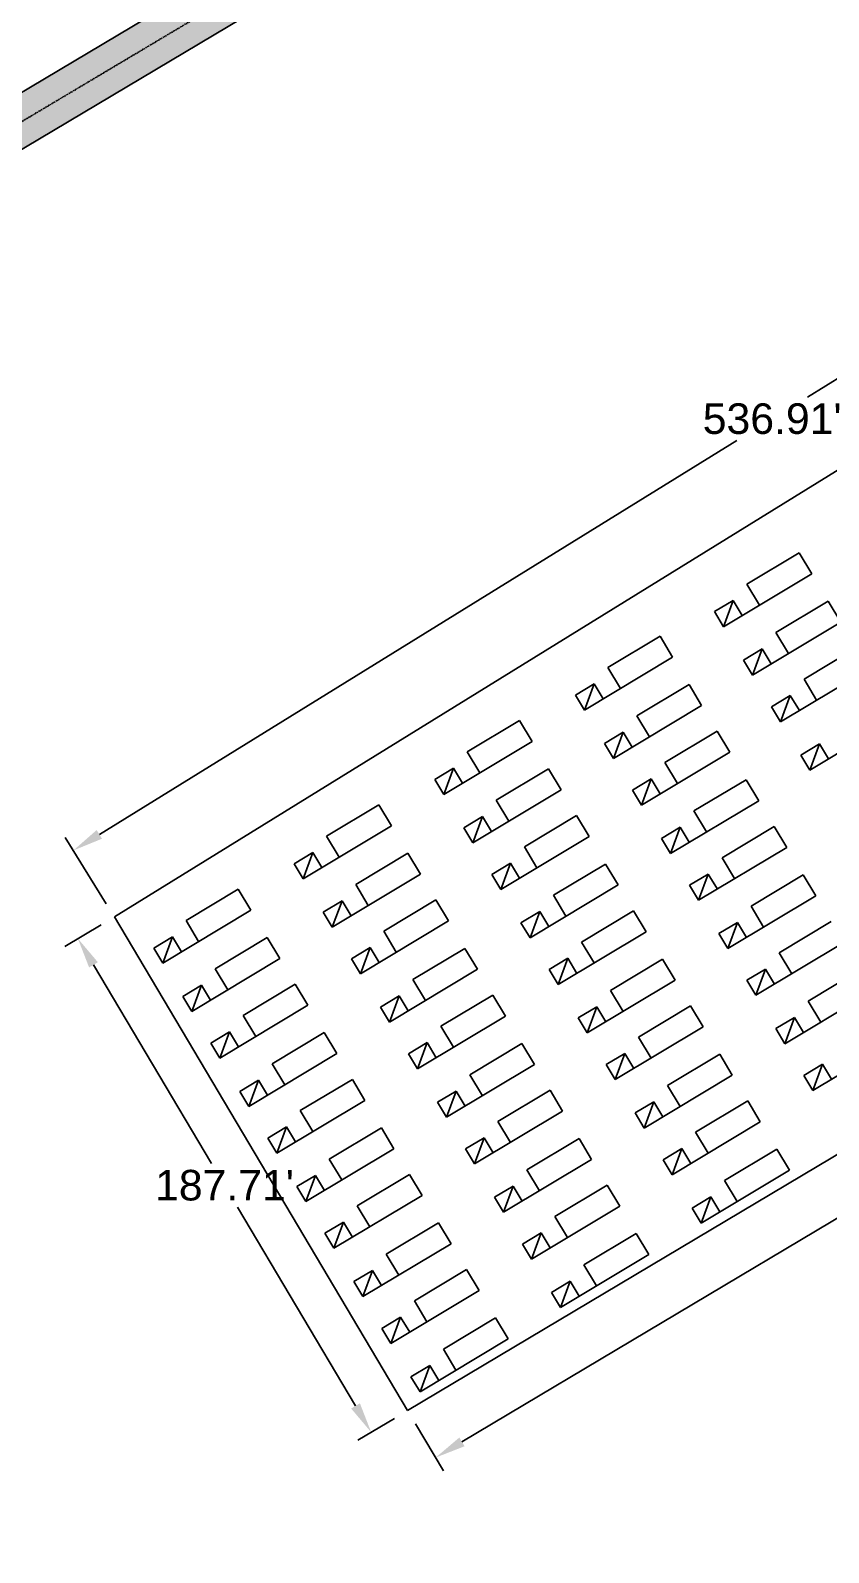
# Model space of a CAD drawing. Header units: feet. Extents: x 2321988 to 2329858, y 6722724 to 6730499.
# Drawn here: x 2328702 to 2328962.8, y 6729152.7 to 6729650.3 of the extents above; entities that cross this region are included whole.
import ezdxf

# ---------------------------------------------------------------- set-up
doc = ezdxf.new("R2010")
doc.units = ezdxf.units.FT
doc.header["$MEASUREMENT"] = 0
doc.header["$PDSIZE"] = 5
doc.linetypes.add('TG-CENTER2', pattern=[0.37501, 0.25, -0.04167, 0.04167, -0.04167])
for name, color, linetype in [('BESS Dimensions', 3, 'Continuous'), ('W-C-ROAD-CNTR', 7, 'TG-CENTER2'), ('W-C-ROAD-EDGE', 1, 'Continuous'), ('W-C-ROAD-HATCH', 253, 'Continuous')]:
    doc.layers.add(name, color=color, linetype=linetype)
doc.styles.add('TG_DIMS', font='arial.ttf')
doc.dimstyles.new('TG-PROPOSED-ANNO', dxfattribs={"dimtxt": 0.1, "dimasz": 0.1, "dimexe": 0.05, "dimexo": 0.05, "dimgap": 0.02, "dimtad": 0, "dimtih": 1, "dimtoh": 1, "dimdsep": 46, "dimtxsty": 'TG_DIMS', "dimcen": 0, "dimclrd": 256, "dimclre": 256, "dimclrt": 256, "dimaunit": 1, "dimadec": 6, "dimazin": 2, "dimtfac": 1, "dimtofl": 0, "dimtmove": 1, "dimatfit": 3, "dimfxl": 1, "dimtolj": 1, "dimtzin": 0, "dimarcsym": 0})

# ---------------------------------------------------------------- blocks, each defined once
blk = doc.blocks.new('*D133')
at = {"layer": 'BESS Dimensions', "lineweight": -2, "transparency": 16777216}
for p, q in [((2328725.1, 6729357.93), (2328713.17, 6729350.85)), ((2328722.57, 6729344.81), (2328761.17, 6729279.81)), ((2328808.2, 6729200.6), (2328769.61, 6729265.6)), ((2328820.94, 6729196.53), (2328809.01, 6729189.45))]:
    blk.add_line(p, q, dxfattribs=at)
at = {"layer": 'BESS Dimensions', "transparency": 16777216}
for points in [[(2328724.01, 6729345.66), (2328721.14, 6729343.95), (2328717.47, 6729353.4)], [(2328809.64, 6729201.45), (2328806.77, 6729199.75), (2328813.31, 6729192)]]:
    blk.add_solid(points, dxfattribs=at)
at = {"layer": 'Defpoints', "color": 0, "transparency": 16777216}
for p in [(2328729.39, 6729360.49), (2328825.24, 6729199.09), (2328813.31, 6729192)]:
    blk.add_point(p, dxfattribs=at)
at = {"layer": 'BESS Dimensions', "transparency": 16777216, "insert": (2328765.39, 6729272.7), "char_height": 10, "attachment_point": 5, "style": 'TG_DIMS'}
blk.add_mtext("\\A1;187.71'", dxfattribs=at)
blk = doc.blocks.new('*D134')
at = {"layer": 'BESS Dimensions', "lineweight": -2, "transparency": 16777216}
for p, q in [((2329286.43, 6729468.21), (2329295.59, 6729452.84)), ((2329284.44, 6729452.01), (2329075.64, 6729327.53)), ((2328842.99, 6729188.84), (2329051.79, 6729313.32)), ((2328827.8, 6729194.79), (2328836.96, 6729179.42))]:
    blk.add_line(p, q, dxfattribs=at)
at = {"layer": 'BESS Dimensions', "transparency": 16777216}
for points in [[(2329283.59, 6729453.44), (2329285.3, 6729450.58), (2329293.03, 6729457.13)], [(2328842.13, 6729190.27), (2328843.84, 6729187.41), (2328834.4, 6729183.72)]]:
    blk.add_solid(points, dxfattribs=at)
at = {"layer": 'Defpoints', "color": 0, "transparency": 16777216}
for p in [(2329283.87, 6729472.5), (2329293.03, 6729457.13), (2328825.24, 6729199.09)]:
    blk.add_point(p, dxfattribs=at)
at = {"layer": 'BESS Dimensions', "transparency": 16777216, "insert": (2329063.72, 6729320.43), "char_height": 10, "attachment_point": 5, "style": 'TG_DIMS'}
blk.add_mtext("\\A1;533.95'", dxfattribs=at)
blk = doc.blocks.new('*D131')
at = {"layer": 'BESS Dimensions', "lineweight": -2, "transparency": 16777216}
for p, q in [((2329183.52, 6729646.96), (2329170.11, 6729668.68)), ((2329164.23, 6729659.17), (2328955.86, 6729530.42)), ((2328724.49, 6729387.45), (2328932.85, 6729516.2)), ((2328726.77, 6729364.74), (2328713.35, 6729386.45))]:
    blk.add_line(p, q, dxfattribs=at)
at = {"layer": 'BESS Dimensions', "transparency": 16777216}
for points in [[(2329163.35, 6729660.58), (2329165.1, 6729657.75), (2329172.73, 6729664.42)], [(2328723.61, 6729388.87), (2328725.36, 6729386.04), (2328715.98, 6729382.2)]]:
    blk.add_solid(points, dxfattribs=at)
at = {"layer": 'Defpoints', "color": 0, "transparency": 16777216}
for p in [(2329186.15, 6729642.71), (2328715.98, 6729382.2), (2328729.39, 6729360.49)]:
    blk.add_point(p, dxfattribs=at)
at = {"layer": 'BESS Dimensions', "transparency": 16777216, "insert": (2328944.36, 6729523.31), "char_height": 10, "attachment_point": 5, "style": 'TG_DIMS'}
blk.add_mtext("\\A1;536.91'", dxfattribs=at)

msp = doc.modelspace()

# ---------------------------------------------------------------- hatches: boundary and pattern name
at = {"layer": 'W-C-ROAD-HATCH'}
h = msp.add_hatch(color=256, dxfattribs=at)
h.dxf.hatch_style = 1
edge = h.paths.add_edge_path()
edge.add_line((2323459.951, 6723364.145), (2323275.622, 6723257.083))
edge.add_arc((2323245.487, 6723308.966), 60, 206.50341, 300.14885, ccw=False)
edge.add_line((2323191.793, 6723282.191), (2323087.927, 6723490.483))
edge.add_arc((2323043.181, 6723468.17), 50, 26.50341, 116.50341)
edge.add_line((2323020.869, 6723512.916), (2323007.619, 6723506.309))
edge.add_line((2323007.619, 6723506.309), (2323000.479, 6723520.627))
edge.add_line((2323000.479, 6723520.627), (2323013.729, 6723527.234))
edge.add_arc((2322991.416, 6723571.98), 50, 296.50341, 386.50341)
edge.add_line((2323036.162, 6723594.292), (2323029.468, 6723607.716))
edge.add_line((2323029.468, 6723607.716), (2323043.786, 6723614.856))
edge.add_line((2323043.786, 6723614.856), (2323203.258, 6723295.053))
edge.add_arc((2323248.003, 6723317.366), 50, 206.50341, 300.14885)
edge.add_line((2323273.115, 6723274.13), (2323477.186, 6723392.658))
edge.add_arc((2323452.074, 6723435.894), 50, 300.14885, 383.49945)
edge.add_line((2323497.927, 6723455.831), (2323113.735, 6724339.436))
edge.add_arc((2323166.925, 6724362.563), 58, 194.64267, 203.49945, ccw=False)
edge.add_line((2323110.808, 6724347.901), (2323090.444, 6724425.844))
edge.add_arc((2323049.808, 6724415.227), 42, 14.64267, 29.171)
edge.add_line((2323086.481, 6724435.699), (2323021.84, 6724551.498))
edge.add_arc((2323072.483, 6724579.768), 58, 203.49945, 209.171, ccw=False)
edge.add_line((2323019.294, 6724556.641), (2322451.222, 6725863.151))
edge.add_arc((2322506.246, 6725887.075), 60, 119.55517, 203.49945, ccw=False)
edge.add_line((2322476.65, 6725939.268), (2322736.837, 6726086.806))
edge.add_line((2322736.837, 6726086.806), (2325708.502, 6727855.738))
edge.add_line((2325708.502, 6727855.738), (2325826.729, 6727926.114))
edge.add_arc((2325860.488, 6727869.402), 66, 115.79671, 120.76391, ccw=False)
edge.add_line((2325831.766, 6727928.824), (2325884.679, 6727954.4))
edge.add_arc((2325862.92, 6727999.417), 50, 295.79671, 305.37984)
edge.add_line((2325891.87, 6727958.65), (2325972.454, 6728015.876))
edge.add_arc((2326010.668, 6727962.064), 66, 112.35866, 125.37984, ccw=False)
edge.add_line((2325985.561, 6728023.102), (2326032.561, 6728042.435))
edge.add_arc((2326007.455, 6728103.473), 66, 292.35866, 300.78365)
edge.add_line((2326041.233, 6728046.772), (2328935.427, 6729770.938))
edge.add_arc((2328909.086, 6729813.437), 50, 301.79088, 380.06463)
edge.add_arc((2329003.017, 6729847.745), 50, -61.78895, 200.06463, ccw=False)
edge.add_line((2329026.653, 6729803.684), (2328967.848, 6729772.209))
edge.add_line((2328967.848, 6729772.209), (2328942.43, 6729756.455))
edge.add_line((2328942.43, 6729756.455), (2326096.789, 6728061.237))
edge.add_arc((2326122.379, 6728018.281), 50, 120.78329, 205.08309)
edge.add_line((2326077.094, 6727997.085), (2326165.288, 6727808.667))
edge.add_arc((2326210.572, 6727829.863), 50, 205.08309, 215.44838)
edge.add_line((2326169.84, 6727800.865), (2326420.787, 6727448.379))
edge.add_arc((2326461.519, 6727477.378), 50, 215.44838, 300.77875)
edge.add_line((2326487.105, 6727434.42), (2329287.327, 6729102.28))
edge.add_arc((2329260.986, 6729144.779), 50, 301.79088, 380.06463)
edge.add_arc((2329354.917, 6729179.087), 50, -61.78895, 200.06463, ccw=False)
edge.add_line((2329378.553, 6729135.027), (2329319.748, 6729103.551))
edge.add_line((2329319.748, 6729103.551), (2329294.33, 6729087.797))
edge.add_line((2329294.33, 6729087.797), (2326490.541, 6727417.844))
edge.add_arc((2326459.838, 6727469.393), 60, 215.44838, 300.77828, ccw=False)
edge.add_line((2326410.96, 6727434.595), (2326156.806, 6727791.585))
edge.add_arc((2326210.572, 6727829.863), 66, 205.08309, 215.44838, ccw=False)
edge.add_line((2326150.797, 6727801.884), (2326069.285, 6727976.026))
edge.add_arc((2326024, 6727954.829), 50, 25.08309, 35.42993)
edge.add_line((2326064.742, 6727983.814), (2326057.741, 6727993.654))
edge.add_arc((2326017, 6727964.669), 50, 35.42993, 112.35866)
edge.add_line((2325997.98, 6728010.91), (2325991.859, 6728008.392))
edge.add_arc((2326011.64, 6727960.301), 52, 112.35866, 125.37984)
edge.add_line((2325981.532, 6728002.698), (2325901.271, 6727945.702))
edge.add_arc((2325861.899, 6728001.145), 68, 295.79671, 305.37984, ccw=False)
edge.add_line((2325891.491, 6727939.921), (2325838.729, 6727914.419))
edge.add_arc((2325860.488, 6727869.402), 50, 115.79671, 120.76391)
edge.add_line((2325834.913, 6727912.366), (2325716.125, 6727841.655))
edge.add_line((2325716.125, 6727841.655), (2322744.876, 6726072.971))
edge.add_line((2322744.876, 6726072.971), (2322489.237, 6725928.012))
edge.add_arc((2322513.901, 6725884.518), 50, 119.55517, 203.49945)
edge.add_line((2322468.047, 6725864.581), (2322731.963, 6725257.6))
edge.add_arc((2322777.816, 6725277.537), 50, 203.49945, 300.79074)
edge.add_line((2322803.412, 6725234.585), (2325829.754, 6727037.984))
edge.add_arc((2325803.413, 6727080.483), 50, 301.79088, 380.06463)
edge.add_arc((2325897.343, 6727114.791), 50, -61.78895, 200.06463, ccw=False)
edge.add_line((2325920.98, 6727070.731), (2325862.175, 6727039.255))
edge.add_line((2325862.175, 6727039.255), (2325836.757, 6727023.501))
edge.add_line((2325836.757, 6727023.501), (2322798.852, 6725213.243))
edge.add_arc((2322824.447, 6725170.291), 50, 120.79074, 203.49945)
edge.add_line((2322778.594, 6725150.354), (2323033.967, 6724563.021))
edge.add_arc((2323072.483, 6724579.768), 42, 203.49945, 209.171)
edge.add_line((2323035.81, 6724559.297), (2323100.452, 6724443.497))
edge.add_arc((2323049.808, 6724415.227), 58, 14.64267, 29.171, ccw=False)
edge.add_line((2323105.924, 6724429.889), (2323126.289, 6724351.945))
edge.add_arc((2323166.925, 6724362.563), 42, 194.64267, 203.49945)
edge.add_line((2323128.408, 6724345.816), (2323359.186, 6723815.049))
edge.add_arc((2323405.039, 6723834.986), 50, 203.49945, 300.84746)
edge.add_line((2323430.677, 6723792.059), (2323514.492, 6723842.117))
edge.add_line((2323514.492, 6723842.117), (2325645.446, 6725111.355))
edge.add_line((2325645.446, 6725111.355), (2325660.117, 6725120.093))
edge.add_arc((2325634.53, 6725163.05), 50, 300.77886, 360)
edge.add_line((2325684.53, 6725163.05), (2325684.53, 6725243.37))
edge.add_arc((2325744.53, 6725243.37), 60, 128.43556, 180, ccw=False)
edge.add_line((2325707.232, 6725290.368), (2325717.985, 6725298.902))
edge.add_arc((2325686.903, 6725338.067), 50, 308.43556, 397.28858)
edge.add_line((2325726.683, 6725368.358), (2325725.199, 6725370.308))
edge.add_line((2325725.199, 6725370.308), (2325796.997, 6725276.021))
edge.add_line((2325796.997, 6725276.021), (2325796.974, 6725276.051))
edge.add_arc((2325757.194, 6725245.76), 50, 37.28858, 128.43556)
edge.add_line((2325726.112, 6725284.925), (2325719.449, 6725279.637))
edge.add_arc((2325750.53, 6725240.472), 50, 128.43556, 180)
edge.add_line((2325700.53, 6725240.472), (2325700.53, 6725159.641))
edge.add_arc((2325640.53, 6725159.641), 60, -59.22114, 0, ccw=False)
edge.add_line((2325671.234, 6725108.092), (2325653.633, 6725097.608))
edge.add_line((2325653.633, 6725097.608), (2323522.687, 6723828.375))
edge.add_line((2323522.687, 6723828.375), (2323426.038, 6723770.652))
edge.add_arc((2323451.676, 6723727.725), 50, 120.84746, 203.49945)
edge.add_line((2323405.823, 6723707.788), (2323514.089, 6723458.763))
edge.add_arc((2323455.89, 6723434.641), 63, -59.85115, 22.51199, ccw=False)
edge.add_line((2323487.531, 6723380.164), (2323459.951, 6723364.145))

# ---------------------------------------------------------------- linework, layer by layer
at = {"layer": 'BESS Dimensions'}
for p, q in [((2329186.149, 6729642.711), (2328729.394, 6729360.486)), ((2328953.156, 6729479.503), (2328936.114, 6729469.278)), ((2328957.272, 6729472.643), (2328953.156, 6729479.503)), ((2328825.237, 6729199.086), (2329283.872, 6729472.501)), ((2328928.475, 6729455.365), (2328957.272, 6729472.643)), ((2328936.114, 6729469.278), (2328940.23, 6729462.418)), ((2328925.529, 6729460.274), (2328931.639, 6729463.94)), ((2328931.639, 6729463.94), (2328928.475, 6729455.365)), ((2328931.639, 6729463.94), (2328934.584, 6729459.031)), ((2328962.644, 6729463.69), (2328945.602, 6729453.464)), ((2328966.76, 6729456.83), (2328962.644, 6729463.69)), ((2328925.529, 6729460.274), (2328928.475, 6729455.365)), ((2328937.963, 6729439.552), (2328966.76, 6729456.83)), ((2328907.709, 6729452.235), (2328890.666, 6729442.01)), ((2328911.825, 6729445.375), (2328907.709, 6729452.235)), ((2328945.602, 6729453.464), (2328949.718, 6729446.604)), ((2328935.017, 6729444.461), (2328941.127, 6729448.126)), ((2328941.127, 6729448.126), (2328937.963, 6729439.552)), ((2328941.127, 6729448.126), (2328944.072, 6729443.217)), ((2328971.807, 6729448.419), (2328954.764, 6729438.194)), ((2328883.027, 6729428.097), (2328911.825, 6729445.375)), ((2328890.666, 6729442.01), (2328894.782, 6729435.15)), ((2328935.017, 6729444.461), (2328937.963, 6729439.552)), ((2328947.125, 6729424.281), (2328975.923, 6729441.559)), ((2328954.764, 6729438.194), (2328958.88, 6729431.334)), ((2328880.082, 6729433.006), (2328886.192, 6729436.672)), ((2328880.082, 6729433.006), (2328883.027, 6729428.097)), ((2328886.192, 6729436.672), (2328883.027, 6729428.097)), ((2328886.192, 6729436.672), (2328889.137, 6729431.763)), ((2328917.197, 6729436.422), (2328900.154, 6729426.196)), ((2328921.313, 6729429.562), (2328917.197, 6729436.422)), ((2328944.18, 6729429.19), (2328950.289, 6729432.856)), ((2328950.289, 6729432.856), (2328947.125, 6729424.281)), ((2328950.289, 6729432.856), (2328953.235, 6729427.947)), ((2328892.515, 6729412.284), (2328921.313, 6729429.562)), ((2328944.18, 6729429.19), (2328947.125, 6729424.281)), ((2328861.762, 6729424.667), (2328844.719, 6729414.442)), ((2328865.877, 6729417.807), (2328861.762, 6729424.667)), ((2328900.154, 6729426.196), (2328904.27, 6729419.336)), ((2328956.613, 6729408.467), (2328985.411, 6729425.746)), ((2328837.08, 6729400.529), (2328865.877, 6729417.807)), ((2328889.57, 6729417.193), (2328895.68, 6729420.858)), ((2328889.57, 6729417.193), (2328892.515, 6729412.284)), ((2328895.68, 6729420.858), (2328892.515, 6729412.284)), ((2328895.68, 6729420.858), (2328898.625, 6729415.949)), ((2328926.359, 6729421.151), (2328909.317, 6729410.926)), ((2328930.475, 6729414.291), (2328926.359, 6729421.151)), ((2328953.668, 6729413.376), (2328959.777, 6729417.042)), ((2328959.777, 6729417.042), (2328956.613, 6729408.467)), ((2328959.777, 6729417.042), (2328962.723, 6729412.133)), ((2328844.719, 6729414.442), (2328848.835, 6729407.582)), ((2328901.678, 6729397.013), (2328930.475, 6729414.291)), ((2328953.668, 6729413.376), (2328956.613, 6729408.467)), ((2328834.134, 6729405.438), (2328840.244, 6729409.104)), ((2328840.244, 6729409.104), (2328837.08, 6729400.529)), ((2328840.244, 6729409.104), (2328843.19, 6729404.195)), ((2328871.25, 6729408.854), (2328854.207, 6729398.628)), ((2328875.366, 6729401.994), (2328871.25, 6729408.854)), ((2328909.317, 6729410.926), (2328913.432, 6729404.066)), ((2328834.134, 6729405.438), (2328837.08, 6729400.529)), ((2328846.568, 6729384.715), (2328875.366, 6729401.994)), ((2328898.732, 6729401.922), (2328904.842, 6729405.588)), ((2328904.842, 6729405.588), (2328901.678, 6729397.013)), ((2328904.842, 6729405.588), (2328907.787, 6729400.679)), ((2328935.847, 6729405.338), (2328918.805, 6729395.112)), ((2328939.963, 6729398.478), (2328935.847, 6729405.338)), ((2328815.814, 6729397.099), (2328798.771, 6729386.874)), ((2328819.93, 6729390.239), (2328815.814, 6729397.099)), ((2328854.207, 6729398.628), (2328858.323, 6729391.768)), ((2328898.732, 6729401.922), (2328901.678, 6729397.013)), ((2328911.166, 6729381.199), (2328939.963, 6729398.478)), ((2328843.622, 6729389.625), (2328849.732, 6729393.29)), ((2328849.732, 6729393.29), (2328846.568, 6729384.715)), ((2328849.732, 6729393.29), (2328852.678, 6729388.381)), ((2328880.412, 6729393.583), (2328863.369, 6729383.358)), ((2328884.528, 6729386.723), (2328880.412, 6729393.583)), ((2328918.805, 6729395.112), (2328922.921, 6729388.252)), ((2328791.132, 6729372.961), (2328819.93, 6729390.239)), ((2328843.622, 6729389.625), (2328846.568, 6729384.715)), ((2328908.22, 6729386.108), (2328914.33, 6729389.774)), ((2328914.33, 6729389.774), (2328911.166, 6729381.199)), ((2328914.33, 6729389.774), (2328917.275, 6729384.865)), ((2328945.01, 6729390.067), (2328927.967, 6729379.841)), ((2328949.125, 6729383.207), (2328945.01, 6729390.067)), ((2328798.771, 6729386.874), (2328802.887, 6729380.014)), ((2328855.73, 6729369.445), (2328884.528, 6729386.723)), ((2328863.369, 6729383.358), (2328867.485, 6729376.498)), ((2328908.22, 6729386.108), (2328911.166, 6729381.199)), ((2328920.328, 6729365.929), (2328949.125, 6729383.207)), ((2328788.187, 6729377.87), (2328794.297, 6729381.536)), ((2328788.187, 6729377.87), (2328791.132, 6729372.961)), ((2328794.297, 6729381.536), (2328791.132, 6729372.961)), ((2328794.297, 6729381.536), (2328797.242, 6729376.627)), ((2328825.302, 6729381.286), (2328808.259, 6729371.06)), ((2328829.418, 6729374.426), (2328825.302, 6729381.286)), ((2328852.785, 6729374.354), (2328858.894, 6729378.02)), ((2328858.894, 6729378.02), (2328855.73, 6729369.445)), ((2328858.894, 6729378.02), (2328861.84, 6729373.111)), ((2328889.9, 6729377.769), (2328872.857, 6729367.544)), ((2328894.016, 6729370.91), (2328889.9, 6729377.769)), ((2328927.967, 6729379.841), (2328932.083, 6729372.981)), ((2328800.62, 6729357.147), (2328829.418, 6729374.426)), ((2328852.785, 6729374.354), (2328855.73, 6729369.445)), ((2328917.382, 6729370.838), (2328923.492, 6729374.504)), ((2328923.492, 6729374.504), (2328920.328, 6729365.929)), ((2328923.492, 6729374.504), (2328926.438, 6729369.594)), ((2328954.498, 6729374.253), (2328937.455, 6729364.028)), ((2328958.614, 6729367.393), (2328954.498, 6729374.253)), ((2328769.867, 6729369.531), (2328752.824, 6729359.306)), ((2328773.982, 6729362.671), (2328769.867, 6729369.531)), ((2328808.259, 6729371.06), (2328812.375, 6729364.2)), ((2328865.218, 6729353.631), (2328894.016, 6729370.91)), ((2328872.857, 6729367.544), (2328876.973, 6729360.684)), ((2328917.382, 6729370.838), (2328920.328, 6729365.929)), ((2328929.816, 6729350.115), (2328958.614, 6729367.393)), ((2328745.185, 6729345.393), (2328773.982, 6729362.671)), ((2328797.675, 6729362.057), (2328803.785, 6729365.722)), ((2328803.785, 6729365.722), (2328800.62, 6729357.147)), ((2328803.785, 6729365.722), (2328806.73, 6729360.813)), ((2328834.464, 6729366.015), (2328817.422, 6729355.79)), ((2328838.58, 6729359.155), (2328834.464, 6729366.015)), ((2328862.273, 6729358.54), (2328868.382, 6729362.206)), ((2328868.382, 6729362.206), (2328865.218, 6729353.631)), ((2328868.382, 6729362.206), (2328871.328, 6729357.297)), ((2328899.062, 6729362.499), (2328882.019, 6729352.273)), ((2328903.178, 6729355.639), (2328899.062, 6729362.499)), ((2328937.455, 6729364.028), (2328941.571, 6729357.168)), ((2328729.394, 6729360.486), (2328825.237, 6729199.086)), ((2328752.824, 6729359.306), (2328756.94, 6729352.446)), ((2328797.675, 6729362.057), (2328800.62, 6729357.147)), ((2328809.783, 6729341.877), (2328838.58, 6729359.155)), ((2328862.273, 6729358.54), (2328865.218, 6729353.631)), ((2328926.871, 6729355.024), (2328932.98, 6729358.69)), ((2328932.98, 6729358.69), (2328929.816, 6729350.115)), ((2328932.98, 6729358.69), (2328935.926, 6729353.781)), ((2328963.66, 6729358.983), (2328946.617, 6729348.757)), ((2328742.239, 6729350.302), (2328748.349, 6729353.968)), ((2328748.349, 6729353.968), (2328745.185, 6729345.393)), ((2328748.349, 6729353.968), (2328751.295, 6729349.059)), ((2328779.355, 6729353.718), (2328762.312, 6729343.492)), ((2328783.471, 6729346.858), (2328779.355, 6729353.718)), ((2328817.422, 6729355.79), (2328821.537, 6729348.93)), ((2328874.38, 6729338.361), (2328903.178, 6729355.639)), ((2328882.019, 6729352.273), (2328886.135, 6729345.413)), ((2328926.871, 6729355.024), (2328929.816, 6729350.115)), ((2328742.239, 6729350.302), (2328745.185, 6729345.393)), ((2328806.837, 6729346.786), (2328812.947, 6729350.452)), ((2328812.947, 6729350.452), (2328809.783, 6729341.877)), ((2328812.947, 6729350.452), (2328815.892, 6729345.543)), ((2328843.952, 6729350.201), (2328826.91, 6729339.976)), ((2328848.068, 6729343.341), (2328843.952, 6729350.201)), ((2328938.978, 6729334.844), (2328967.776, 6729352.123)), ((2328946.617, 6729348.757), (2328950.733, 6729341.897)), ((2328754.673, 6729329.579), (2328783.471, 6729346.858)), ((2328762.312, 6729343.492), (2328766.428, 6729336.632)), ((2328806.837, 6729346.786), (2328809.783, 6729341.877)), ((2328819.271, 6729326.063), (2328848.068, 6729343.341)), ((2328871.435, 6729343.27), (2328877.545, 6729346.936)), ((2328871.435, 6729343.27), (2328874.38, 6729338.361)), ((2328877.545, 6729346.936), (2328874.38, 6729338.361)), ((2328877.545, 6729346.936), (2328880.49, 6729342.026)), ((2328908.55, 6729346.685), (2328891.507, 6729336.46)), ((2328912.666, 6729339.825), (2328908.55, 6729346.685)), ((2328936.033, 6729339.754), (2328942.142, 6729343.419)), ((2328942.142, 6729343.419), (2328938.978, 6729334.844)), ((2328942.142, 6729343.419), (2328945.088, 6729338.51)), ((2328973.148, 6729343.169), (2328956.105, 6729332.944)), ((2328751.728, 6729334.489), (2328757.837, 6729338.154)), ((2328757.837, 6729338.154), (2328754.673, 6729329.579)), ((2328757.837, 6729338.154), (2328760.783, 6729333.245)), ((2328788.517, 6729338.447), (2328771.474, 6729328.222)), ((2328792.633, 6729331.587), (2328788.517, 6729338.447)), ((2328826.91, 6729339.976), (2328831.026, 6729333.116)), ((2328883.868, 6729322.547), (2328912.666, 6729339.825)), ((2328936.033, 6729339.754), (2328938.978, 6729334.844)), ((2328751.728, 6729334.489), (2328754.673, 6729329.579)), ((2328816.325, 6729330.972), (2328822.435, 6729334.638)), ((2328822.435, 6729334.638), (2328819.271, 6729326.063)), ((2328822.435, 6729334.638), (2328825.38, 6729329.729)), ((2328853.115, 6729334.931), (2328836.072, 6729324.705)), ((2328857.23, 6729328.071), (2328853.115, 6729334.931)), ((2328891.507, 6729336.46), (2328895.623, 6729329.6)), ((2328948.466, 6729319.031), (2328977.264, 6729336.309)), ((2328956.105, 6729332.944), (2328960.221, 6729326.084)), ((2328763.835, 6729314.309), (2328792.633, 6729331.587)), ((2328771.474, 6729328.222), (2328775.59, 6729321.362)), ((2328816.325, 6729330.972), (2328819.271, 6729326.063)), ((2328828.433, 6729310.793), (2328857.23, 6729328.071)), ((2328880.923, 6729327.456), (2328887.033, 6729331.122)), ((2328880.923, 6729327.456), (2328883.868, 6729322.547)), ((2328887.033, 6729331.122), (2328883.868, 6729322.547)), ((2328887.033, 6729331.122), (2328889.978, 6729326.213)), ((2328917.712, 6729331.415), (2328900.67, 6729321.189)), ((2328921.828, 6729324.555), (2328917.712, 6729331.415)), ((2328945.521, 6729323.94), (2328951.63, 6729327.606)), ((2328951.63, 6729327.606), (2328948.466, 6729319.031)), ((2328951.63, 6729327.606), (2328954.576, 6729322.697)), ((2328760.89, 6729319.218), (2328766.999, 6729322.884)), ((2328766.999, 6729322.884), (2328763.835, 6729314.309)), ((2328766.999, 6729322.884), (2328769.945, 6729317.974)), ((2328798.005, 6729322.633), (2328780.962, 6729312.408)), ((2328802.121, 6729315.773), (2328798.005, 6729322.633)), ((2328836.072, 6729324.705), (2328840.188, 6729317.845)), ((2328893.031, 6729307.276), (2328921.828, 6729324.555)), ((2328945.521, 6729323.94), (2328948.466, 6729319.031)), ((2328760.89, 6729319.218), (2328763.835, 6729314.309)), ((2328825.487, 6729315.702), (2328831.597, 6729319.367)), ((2328831.597, 6729319.367), (2328828.433, 6729310.793)), ((2328831.597, 6729319.367), (2328834.543, 6729314.458)), ((2328862.603, 6729319.117), (2328845.56, 6729308.892)), ((2328866.719, 6729312.257), (2328862.603, 6729319.117)), ((2328900.67, 6729321.189), (2328904.785, 6729314.329)), ((2328957.628, 6729303.76), (2328986.426, 6729321.038)), ((2328773.323, 6729298.495), (2328802.121, 6729315.773)), ((2328780.962, 6729312.408), (2328785.078, 6729305.548)), ((2328825.487, 6729315.702), (2328828.433, 6729310.793)), ((2328890.085, 6729312.186), (2328896.195, 6729315.851)), ((2328896.195, 6729315.851), (2328893.031, 6729307.276)), ((2328896.195, 6729315.851), (2328899.14, 6729310.942)), ((2328927.2, 6729315.601), (2328910.158, 6729305.375)), ((2328931.316, 6729308.741), (2328927.2, 6729315.601)), ((2328837.921, 6729294.979), (2328866.719, 6729312.257)), ((2328845.56, 6729308.892), (2328849.676, 6729302.032)), ((2328890.085, 6729312.186), (2328893.031, 6729307.276)), ((2328902.519, 6729291.463), (2328931.316, 6729308.741)), ((2328954.683, 6729308.669), (2328960.793, 6729312.335)), ((2328954.683, 6729308.669), (2328957.628, 6729303.76)), ((2328960.793, 6729312.335), (2328957.628, 6729303.76)), ((2328960.793, 6729312.335), (2328963.738, 6729307.426)), ((2328770.378, 6729303.404), (2328776.487, 6729307.07)), ((2328770.378, 6729303.404), (2328773.323, 6729298.495)), ((2328776.487, 6729307.07), (2328773.323, 6729298.495)), ((2328776.487, 6729307.07), (2328779.433, 6729302.161)), ((2328807.167, 6729307.363), (2328790.124, 6729297.137)), ((2328811.283, 6729300.503), (2328807.167, 6729307.363)), ((2328834.976, 6729299.888), (2328841.085, 6729303.554)), ((2328841.085, 6729303.554), (2328837.921, 6729294.979)), ((2328841.085, 6729303.554), (2328844.031, 6729298.645)), ((2328871.765, 6729303.847), (2328854.722, 6729293.621)), ((2328875.881, 6729296.987), (2328871.765, 6729303.847)), ((2328910.158, 6729305.375), (2328914.274, 6729298.516)), ((2328782.485, 6729283.225), (2328811.283, 6729300.503)), ((2328834.976, 6729299.888), (2328837.921, 6729294.979)), ((2328899.573, 6729296.372), (2328905.683, 6729300.038)), ((2328905.683, 6729300.038), (2328902.519, 6729291.463)), ((2328905.683, 6729300.038), (2328908.628, 6729295.128)), ((2328936.363, 6729300.33), (2328919.32, 6729290.105)), ((2328940.479, 6729293.47), (2328936.363, 6729300.33)), ((2328790.124, 6729297.137), (2328794.24, 6729290.277)), ((2328847.083, 6729279.708), (2328875.881, 6729296.987)), ((2328854.722, 6729293.621), (2328858.838, 6729286.761)), ((2328899.573, 6729296.372), (2328902.519, 6729291.463)), ((2328911.681, 6729276.192), (2328940.479, 6729293.47)), ((2328779.54, 6729288.134), (2328785.65, 6729291.799)), ((2328779.54, 6729288.134), (2328782.485, 6729283.225)), ((2328785.65, 6729291.799), (2328782.485, 6729283.225)), ((2328785.65, 6729291.799), (2328788.595, 6729286.89)), ((2328816.655, 6729291.549), (2328799.612, 6729281.324)), ((2328820.771, 6729284.689), (2328816.655, 6729291.549)), ((2328844.138, 6729284.618), (2328850.247, 6729288.283)), ((2328850.247, 6729288.283), (2328847.083, 6729279.708)), ((2328850.247, 6729288.283), (2328853.193, 6729283.374)), ((2328881.253, 6729288.033), (2328864.21, 6729277.807)), ((2328885.369, 6729281.173), (2328881.253, 6729288.033)), ((2328919.32, 6729290.105), (2328923.436, 6729283.245)), ((2328791.973, 6729267.411), (2328820.771, 6729284.689)), ((2328844.138, 6729284.618), (2328847.083, 6729279.708)), ((2328908.735, 6729281.101), (2328914.845, 6729284.767)), ((2328914.845, 6729284.767), (2328911.681, 6729276.192)), ((2328914.845, 6729284.767), (2328917.791, 6729279.858)), ((2328945.851, 6729284.517), (2328928.808, 6729274.291)), ((2328949.967, 6729277.657), (2328945.851, 6729284.517)), ((2328799.612, 6729281.324), (2328803.728, 6729274.464)), ((2328856.571, 6729263.895), (2328885.369, 6729281.173)), ((2328864.21, 6729277.807), (2328868.326, 6729270.947)), ((2328908.735, 6729281.101), (2328911.681, 6729276.192)), ((2328921.169, 6729260.378), (2328949.967, 6729277.657)), ((2328789.028, 6729272.32), (2328795.138, 6729275.986)), ((2328795.138, 6729275.986), (2328791.973, 6729267.411)), ((2328795.138, 6729275.986), (2328798.083, 6729271.077)), ((2328825.817, 6729276.279), (2328808.775, 6729266.053)), ((2328829.933, 6729269.419), (2328825.817, 6729276.279)), ((2328890.415, 6729272.762), (2328873.372, 6729262.537)), ((2328894.531, 6729265.902), (2328890.415, 6729272.762)), ((2328928.808, 6729274.291), (2328932.924, 6729267.431)), ((2328789.028, 6729272.32), (2328791.973, 6729267.411)), ((2328801.136, 6729252.14), (2328829.933, 6729269.419)), ((2328853.626, 6729268.804), (2328859.735, 6729272.47)), ((2328853.626, 6729268.804), (2328856.571, 6729263.895)), ((2328859.735, 6729272.47), (2328856.571, 6729263.895)), ((2328859.735, 6729272.47), (2328862.681, 6729267.56)), ((2328918.224, 6729265.288), (2328924.333, 6729268.953)), ((2328924.333, 6729268.953), (2328921.169, 6729260.378)), ((2328924.333, 6729268.953), (2328927.279, 6729264.044)), ((2328808.775, 6729266.053), (2328812.891, 6729259.193)), ((2328865.733, 6729248.624), (2328894.531, 6729265.902)), ((2328918.224, 6729265.288), (2328921.169, 6729260.378)), ((2328798.19, 6729257.049), (2328804.3, 6729260.715)), ((2328804.3, 6729260.715), (2328801.136, 6729252.14)), ((2328804.3, 6729260.715), (2328807.245, 6729255.806)), ((2328835.305, 6729260.465), (2328818.263, 6729250.239)), ((2328839.421, 6729253.605), (2328835.305, 6729260.465)), ((2328873.372, 6729262.537), (2328877.488, 6729255.677)), ((2328798.19, 6729257.049), (2328801.136, 6729252.14)), ((2328810.624, 6729236.327), (2328839.421, 6729253.605)), ((2328862.788, 6729253.533), (2328868.898, 6729257.199)), ((2328862.788, 6729253.533), (2328865.733, 6729248.624)), ((2328868.898, 6729257.199), (2328865.733, 6729248.624)), ((2328868.898, 6729257.199), (2328871.843, 6729252.29)), ((2328899.903, 6729256.949), (2328882.86, 6729246.723)), ((2328904.019, 6729250.089), (2328899.903, 6729256.949)), ((2328818.263, 6729250.239), (2328822.379, 6729243.379)), ((2328875.221, 6729232.81), (2328904.019, 6729250.089)), ((2328807.678, 6729241.236), (2328813.788, 6729244.902)), ((2328813.788, 6729244.902), (2328810.624, 6729236.327)), ((2328813.788, 6729244.902), (2328816.733, 6729239.992)), ((2328844.468, 6729245.194), (2328827.425, 6729234.969)), ((2328848.584, 6729238.334), (2328844.468, 6729245.194)), ((2328882.86, 6729246.723), (2328886.976, 6729239.863)), ((2328807.678, 6729241.236), (2328810.624, 6729236.327)), ((2328819.786, 6729221.056), (2328848.584, 6729238.334)), ((2328872.276, 6729237.72), (2328878.386, 6729241.385)), ((2328872.276, 6729237.72), (2328875.221, 6729232.81)), ((2328878.386, 6729241.385), (2328875.221, 6729232.81)), ((2328878.386, 6729241.385), (2328881.331, 6729236.476)), ((2328827.425, 6729234.969), (2328831.541, 6729228.109)), ((2328816.841, 6729225.965), (2328822.95, 6729229.631)), ((2328822.95, 6729229.631), (2328819.786, 6729221.056)), ((2328822.95, 6729229.631), (2328825.896, 6729224.722)), ((2328853.956, 6729229.381), (2328836.913, 6729219.155)), ((2328858.072, 6729222.521), (2328853.956, 6729229.381)), ((2328816.841, 6729225.965), (2328819.786, 6729221.056)), ((2328829.274, 6729205.242), (2328858.072, 6729222.521)), ((2328836.913, 6729219.155), (2328841.029, 6729212.295)), ((2328826.329, 6729210.152), (2328832.438, 6729213.817)), ((2328832.438, 6729213.817), (2328829.274, 6729205.242)), ((2328832.438, 6729213.817), (2328835.384, 6729208.908)), ((2328826.329, 6729210.152), (2328829.274, 6729205.242))]:
    msp.add_line(p, q, dxfattribs=at)
at = {"layer": 'W-C-ROAD-CNTR', "flags": 128}
msp.add_lwpolyline([(2328935.427, 6729761.236), (2326044.337, 6728039.304, -0.0367529), (2326036.721, 6728035.495), (2325988.604, 6728015.703, 0.0568768), (2325977.086, 6728009.353), (2325896.502, 6727952.128, -0.0418387), (2325888.161, 6727947.197), (2325835.248, 6727921.622, 0.0216769), (2325830.821, 6727919.24), (2325712.314, 6727848.697)], format="xyb", dxfattribs=at)
at = {"layer": 'W-C-ROAD-EDGE', "flags": 128}
msp.add_lwpolyline([(2326041.233, 6728046.772), (2328935.427, 6729770.938, 0.3554634), (2328956.052, 6729830.591, -2.1905898), (2329026.653, 6729803.684), (2328967.848, 6729772.209), (2328942.43, 6729756.455), (2326096.789, 6728061.237, 0.3853657)], format="xyb", dxfattribs=at)

# ---------------------------------------------------------------- dimensions: what is measured, and where the dimension line sits
at = {"layer": 'BESS Dimensions'}
for p1, p2, distance, picture, middle in [((2329186.149, 6729642.711), (2328729.394, 6729360.486), -25.521, '*D131', (2328944.357, 6729523.309)), ((2328825.237, 6729199.086), (2329283.872, 6729472.501), -17.891, '*D134', (2329063.716, 6729320.425)), ((2328729.394, 6729360.486), (2328825.237, 6729199.086), -13.872, '*D133', (2328765.388, 6729272.703))]:
    dim = msp.add_aligned_dim(p1=p1, p2=p2, distance=distance, dimstyle='TG-PROPOSED-ANNO', override={"dimscale": 50, "dimpost": "'"}, dxfattribs=at)
    dim.commit()
    dim.dimension.update_dxf_attribs({"geometry": picture, "text_midpoint": middle})

doc.saveas('drawing.dxf')
